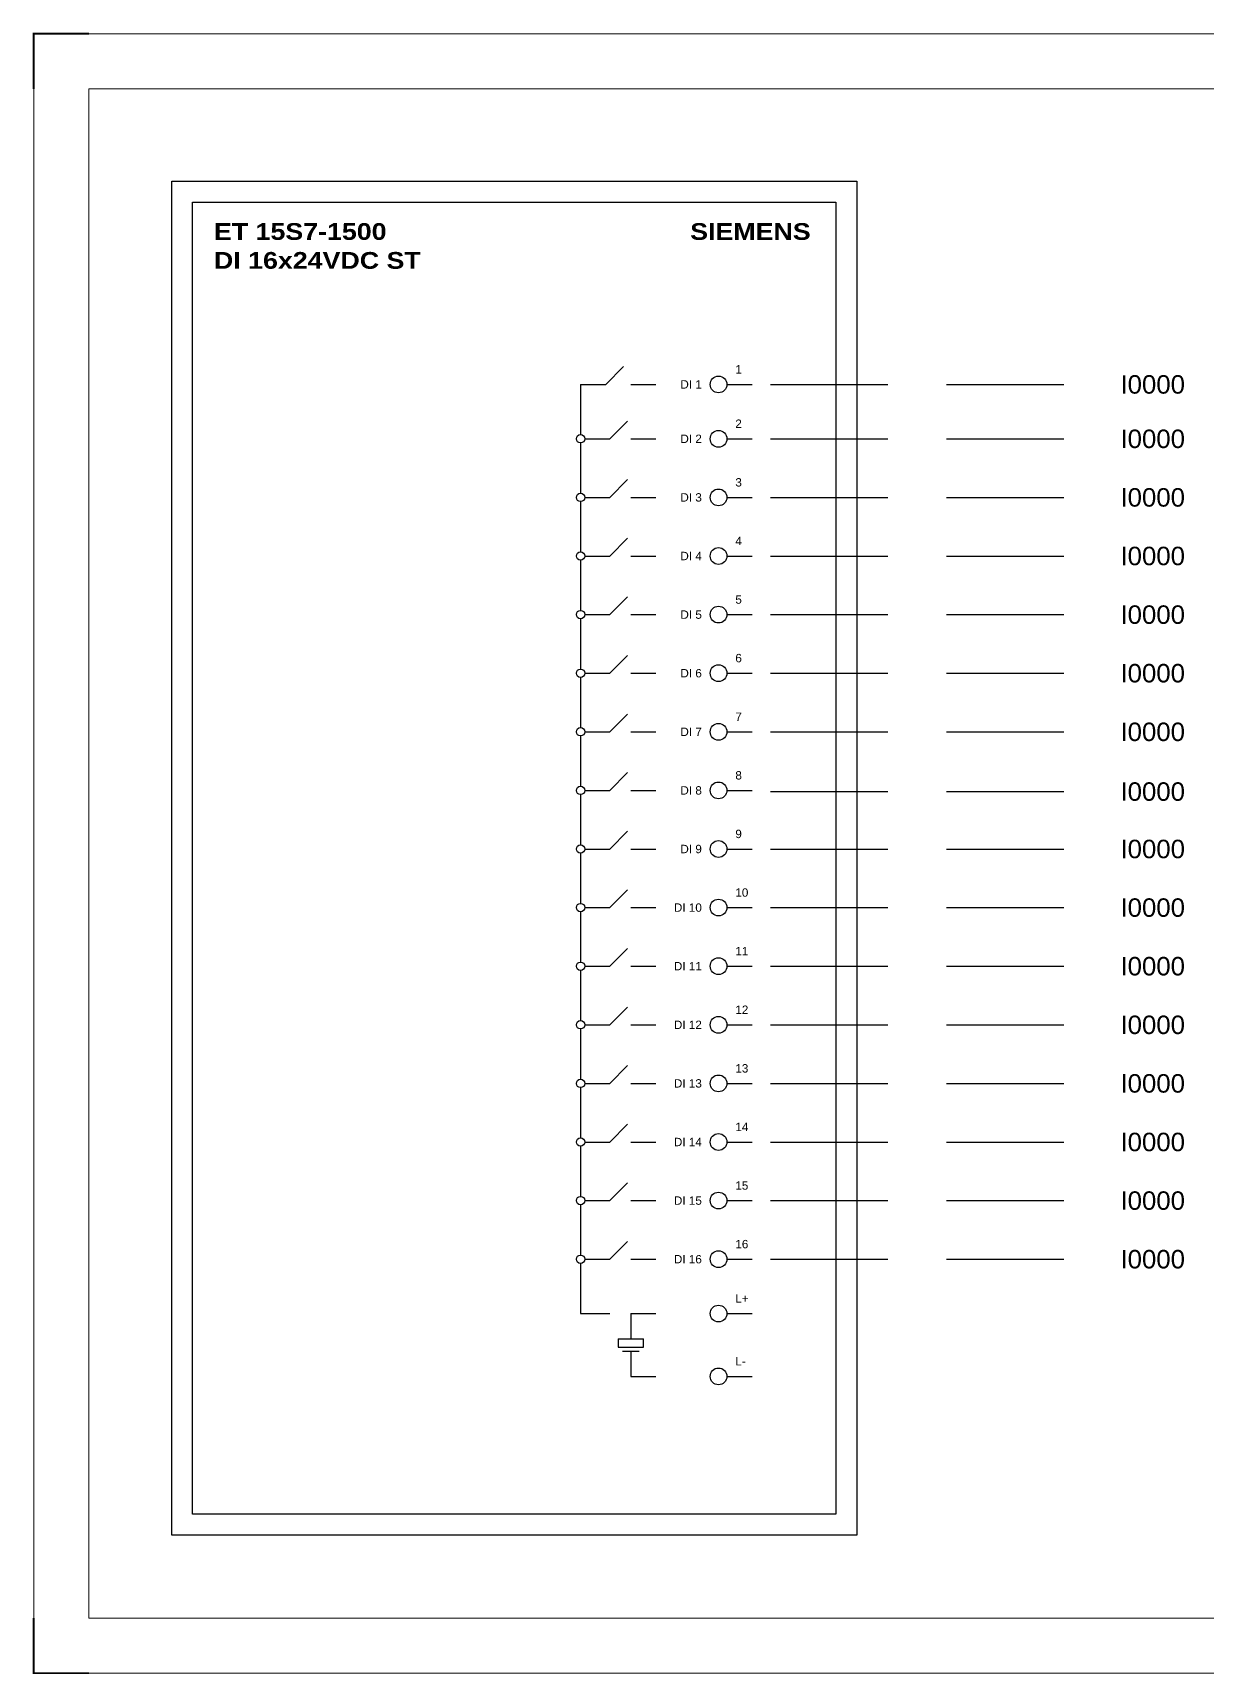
# Model space of a CAD drawing. Header units: centimetres. Extents: x -6233 to 67854, y 107 to 55669.
# Drawn here: x 6612 to 9792, y 37833 to 42276 of the extents above; entities that cross this region are included whole.
import ezdxf
from ezdxf.enums import TextEntityAlignment as Align

# ---------------------------------------------------------------- set-up
doc = ezdxf.new("R2010")
doc.units = ezdxf.units.CM
doc.header["$LTSCALE"] = 25.4
doc.linetypes.add('HIDDEN', pattern=[0.375, 0.25, -0.125])
doc.layers.add('Etiket-Line-L', color=7, linetype='Continuous')
doc.layers.add('EtIket-Line-S', color=2, linetype='Continuous')
doc.styles.add('Bold', font='ariblk.ttf', dxfattribs={"height": 25.4})
doc.styles.get("Standard").update_dxf_attribs({"font": 'arial.ttf', "height": 25.4})

# ---------------------------------------------------------------- blocks, each defined once
blk = doc.blocks.new('x5 Out Line')
at = {"const_width": 0.3}
for points in [[(9.65, 286.71), (0, 286.71), (0, 277.06)], [(0, 9.65), (0, 0), (9.65, 0)]]:
    blk.add_lwpolyline(points, dxfattribs=at)
at = {"lineweight": 15}
blk.add_lwpolyline([(395.8, 9.65), (395.8, 277.06), (9.65, 277.06), (9.65, 9.65)], close=True, dxfattribs=at)
at = {"layer": 'EtIket-Line-S', "lineweight": 9, "ltscale": 0.5}
blk.add_lwpolyline([(0, 0), (405.45, 0), (405.45, 286.71), (0, 286.71)], close=True, dxfattribs=at)

msp = doc.modelspace()

# ---------------------------------------------------------------- linework, layer by layer
at = {"ltscale": 50}
for p, q in [((8163.3, 41324.6), (8211.3, 41372.7)), ((8095.3, 41324.6), (8163.3, 41324.6)), ((8095.3, 41324.6), (8095.3, 41188.7)), ((8231.3, 41324.6), (8299.3, 41324.6)), ((8174.6, 41177.3), (8222.7, 41225.4)), ((8095.3, 41166), (8095.3, 41030)), ((8106.6, 41177.3), (8174.6, 41177.3)), ((8231.3, 41177.3), (8299.3, 41177.3)), ((8174.6, 41018.7), (8222.7, 41066.7)), ((8106.6, 41018.7), (8174.6, 41018.7)), ((8231.3, 41018.7), (8299.3, 41018.7)), ((8095.3, 41007.3), (8095.3, 40871.3)), ((8174.6, 40860), (8222.7, 40908.1)), ((8095.3, 40848.7), (8095.3, 40712.7)), ((8106.6, 40860), (8174.6, 40860)), ((8231.3, 40860), (8299.3, 40860)), ((8174.6, 40701.3), (8222.7, 40749.4)), ((8095.3, 40690), (8095.3, 40554)), ((8106.6, 40701.3), (8174.6, 40701.3)), ((8231.3, 40701.3), (8299.3, 40701.3)), ((8174.6, 40542.7), (8222.7, 40590.8)), ((8095.3, 40531.4), (8095.3, 40395.4)), ((8106.6, 40542.7), (8174.6, 40542.7)), ((8231.3, 40542.7), (8299.3, 40542.7)), ((8174.6, 40384), (8222.7, 40432.1)), ((8095.3, 40372.7), (8095.3, 40236.7)), ((8106.6, 40384), (8174.6, 40384)), ((8231.3, 40384), (8299.3, 40384)), ((8174.6, 40225.4), (8222.7, 40273.5)), ((8106.6, 40225.4), (8174.6, 40225.4)), ((8231.3, 40225.4), (8299.3, 40225.4)), ((8095.3, 40214), (8095.3, 40078)), ((8174.6, 40066.7), (8222.7, 40114.8)), ((8095.3, 40055.4), (8095.3, 39919.4)), ((8106.6, 40066.7), (8174.6, 40066.7)), ((8231.3, 40066.7), (8299.3, 40066.7)), ((8174.6, 39908.1), (8222.7, 39956.1)), ((8106.6, 39908.1), (8174.6, 39908.1)), ((8231.3, 39908.1), (8299.3, 39908.1)), ((8095.3, 39896.7), (8095.3, 39760.7)), ((8174.6, 39749.4), (8222.7, 39797.5)), ((8095.3, 39738.1), (8095.3, 39602.1)), ((8106.6, 39749.4), (8174.6, 39749.4)), ((8231.3, 39749.4), (8299.3, 39749.4)), ((8174.6, 39590.7), (8222.7, 39638.8)), ((8095.3, 39579.4), (8095.3, 39443.4)), ((8106.6, 39590.7), (8174.6, 39590.7)), ((8231.3, 39590.7), (8299.3, 39590.7)), ((8174.6, 39432.1), (8222.7, 39480.2)), ((8095.3, 39420.7), (8095.3, 39284.8)), ((8106.6, 39432.1), (8174.6, 39432.1)), ((8231.3, 39432.1), (8299.3, 39432.1)), ((8174.6, 39273.4), (8222.7, 39321.5)), ((8095.3, 39262.1), (8095.3, 39126.1)), ((8106.6, 39273.4), (8174.6, 39273.4)), ((8231.3, 39273.4), (8299.3, 39273.4)), ((8174.6, 39114.8), (8222.7, 39162.8)), ((8106.6, 39114.8), (8174.6, 39114.8)), ((8231.3, 39114.8), (8299.3, 39114.8)), ((8095.3, 39103.4), (8095.3, 38967.4)), ((8174.6, 38956.1), (8222.7, 39004.2)), ((8095.3, 38944.8), (8095.3, 38808.8)), ((8106.6, 38956.1), (8174.6, 38956.1)), ((8231.3, 38956.1), (8299.3, 38956.1)), ((8095.3, 38808.8), (8174.6, 38808.8)), ((8231.3, 38808.8), (8299.3, 38808.8)), ((8231.3, 38808.8), (8231.3, 38740.8)), ((8197.3, 38740.8), (8265.3, 38740.8)), ((8197.3, 38740.8), (8197.3, 38718.3)), ((8197.3, 38718.3), (8265.3, 38718.3)), ((8265.3, 38718.3), (8265.3, 38740.8)), ((8208.6, 38706.8), (8253.9, 38706.8)), ((8231.3, 38706.8), (8231.3, 38638.8)), ((8231.3, 38638.8), (8299.3, 38638.8))]:
    msp.add_line(p, q, dxfattribs=at)
at = {"color": 6, "ltscale": 50}
for p, q in [((8491.6, 41324.6), (8559.6, 41324.6)), ((8491.6, 41177.3), (8559.6, 41177.3)), ((8491.6, 41018.7), (8559.6, 41018.7)), ((8491.6, 40860), (8559.6, 40860)), ((8491.6, 40701.3), (8559.6, 40701.3)), ((8491.6, 40542.7), (8559.6, 40542.7)), ((8491.6, 40384), (8559.6, 40384)), ((8491.6, 40225.4), (8559.6, 40225.4)), ((8491.6, 40066.7), (8559.6, 40066.7)), ((8491.6, 39908.1), (8559.6, 39908.1)), ((8491.6, 39749.4), (8559.6, 39749.4)), ((8491.6, 39590.7), (8559.6, 39590.7)), ((8491.6, 39432.1), (8559.6, 39432.1)), ((8491.6, 39273.4), (8559.6, 39273.4)), ((8491.6, 39114.8), (8559.6, 39114.8)), ((8491.6, 38956.1), (8559.6, 38956.1)), ((8491.6, 38808.8), (8559.6, 38808.8)), ((8491.6, 38638.8), (8559.6, 38638.8))]:
    msp.add_line(p, q, dxfattribs=at)
at = {"color": 146, "linetype": 'HIDDEN', "ltscale": 50, "true_color": 0x105689}
for p, q in [((8609.6, 41324.6), (9457.1, 41324.6)), ((8609.6, 41177.3), (9457.1, 41177.3)), ((8609.6, 41018.7), (9457.1, 41018.7)), ((8609.6, 40860), (9457.1, 40860)), ((8609.6, 40701.3), (9457.1, 40701.3)), ((8609.6, 40542.7), (9457.1, 40542.7)), ((8609.6, 40384), (9457.1, 40384)), ((8609.6, 40222.2), (9457.1, 40222.2)), ((8609.6, 40066.7), (9457.1, 40066.7)), ((8609.6, 39908.1), (9457.1, 39908.1)), ((8609.6, 39749.4), (9457.1, 39749.4)), ((8609.6, 39590.7), (9457.1, 39590.7)), ((8609.6, 39432.1), (9457.1, 39432.1)), ((8609.6, 39273.4), (9457.1, 39273.4)), ((8609.6, 39114.8), (9457.1, 39114.8)), ((8609.6, 38956.1), (9457.1, 38956.1))]:
    msp.add_line(p, q, dxfattribs=at)
at = {"ltscale": 50}
msp.add_lwpolyline([(6988.2, 41874.5), (8842.9, 41874.5), (8842.9, 38208.7), (6988.2, 38208.7)], close=True, dxfattribs=at)
at = {"color": 6, "ltscale": 50}
msp.add_lwpolyline([(7044.9, 41817.9), (8786.3, 41817.9), (8786.3, 38265.4), (7044.9, 38265.4)], close=True, dxfattribs=at)
at = {"color": 6, "ltscale": 500}
for centre in [(8468.9, 41324.6), (8468.9, 41177.3), (8468.9, 41018.7), (8468.9, 40860), (8468.9, 40701.3), (8468.9, 40542.7), (8468.9, 40384), (8468.9, 40225.4), (8468.9, 40066.7), (8468.9, 39908.1), (8468.9, 39749.4), (8468.9, 39590.7), (8468.9, 39432.1), (8468.9, 39273.4), (8468.9, 39114.8), (8468.9, 38956.1), (8468.9, 38808.8), (8468.9, 38638.8)]:
    msp.add_circle(centre, 22.7, dxfattribs=at)
at = {"ltscale": 500}
for centre in [(8095.3, 41177.3), (8095.3, 41018.7), (8095.3, 40860), (8095.3, 40701.3), (8095.3, 40542.7), (8095.3, 40384), (8095.3, 40225.4), (8095.3, 40066.7), (8095.3, 39908.1), (8095.3, 39749.4), (8095.3, 39590.7), (8095.3, 39432.1), (8095.3, 39273.4), (8095.3, 39114.8), (8095.3, 38956.1)]:
    msp.add_circle(centre, 11.3, dxfattribs=at)

# ---------------------------------------------------------------- block references
at = {"layer": 'Etiket-Line-L', "lineweight": 0, "xscale": 15.48351216233742, "yscale": 15.48351216233742, "zscale": 15.48351216233742}
msp.add_blockref('x5 Out Line', (6614.4, 37834.9), dxfattribs=at)

# ---------------------------------------------------------------- texts
at = {"ltscale": 500, "style": 'Bold'}
for s, p in [('ET 15S7-1500', (7102.5, 41761.2)), ('DI 16x24VDC ST', (7102.5, 41683))]:
    msp.add_text(s, height=45.331, dxfattribs=at).set_placement(p, align=Align.TOP_LEFT)
msp.add_text('SIEMENS', height=45.33, dxfattribs=at).set_placement((8718.3, 41761.2), align=Align.TOP_RIGHT)
at = {"ltscale": 500}
for s, height, p in [('1', 22.7, (8514.3, 41347.3)), ('2', 22.7, (8514.3, 41200)), ('3', 22.7, (8514.3, 41041.3)), ('4', 22.7, (8514.3, 40882.7)), ('5', 22.7, (8514.3, 40724)), ('6', 22.7, (8514.3, 40565.4)), ('7', 22.7, (8514.3, 40406.7)), ('8', 22.7, (8514.3, 40248)), ('9', 22.7, (8514.3, 40089.4)), ('10', 22.67, (8514.3, 39930.7)), ('11', 22.67, (8514.3, 39772.1)), ('12', 22.67, (8514.3, 39613.4)), ('13', 22.67, (8514.3, 39454.7)), ('14', 22.67, (8514.3, 39296.1)), ('15', 22.67, (8514.3, 39137.4)), ('16', 22.67, (8514.3, 38978.8)), ('L+', 22.67, (8514.3, 38831.4)), ('L-', 22.67, (8514.3, 38661.5))]:
    msp.add_text(s, height=height, dxfattribs=at).set_placement(p, align=Align.BOTTOM_LEFT)
for s, p in [('DI 1', (8423.6, 41324.6)), ('DI 2', (8423.6, 41177.3)), ('DI 3', (8423.6, 41018.7)), ('DI 4', (8423.6, 40860)), ('DI 5', (8423.6, 40701.3)), ('DI 6', (8423.6, 40542.7)), ('DI 7', (8423.6, 40384)), ('DI 8', (8423.6, 40225.4)), ('DI 9', (8423.6, 40066.7)), ('DI 10', (8423.6, 39908.1)), ('DI 11', (8423.6, 39749.4)), ('DI 12', (8423.6, 39590.7)), ('DI 13', (8423.6, 39432.1)), ('DI 14', (8423.6, 39273.4)), ('DI 15', (8423.6, 39114.8)), ('DI 16', (8423.6, 38956.1))]:
    msp.add_text(s, height=22.67, dxfattribs=at).set_placement(p, align=Align.MIDDLE_RIGHT)
for p in [(9557.1, 41324.6), (9557.1, 41177.3), (9557.1, 41018.7), (9557.1, 40860), (9557.1, 40701.3), (9557.1, 40542.7), (9557.1, 40384), (9557.1, 40222.2), (9557.1, 40066.7), (9557.1, 39908.1), (9557.1, 39749.4), (9557.1, 39590.7), (9557.1, 39432.1), (9557.1, 39273.4), (9557.1, 39114.8), (9557.1, 38956.1)]:
    msp.add_text('I0000', height=50, dxfattribs=at).set_placement(p, align=Align.MIDDLE_LEFT)

doc.saveas('drawing.dxf')
